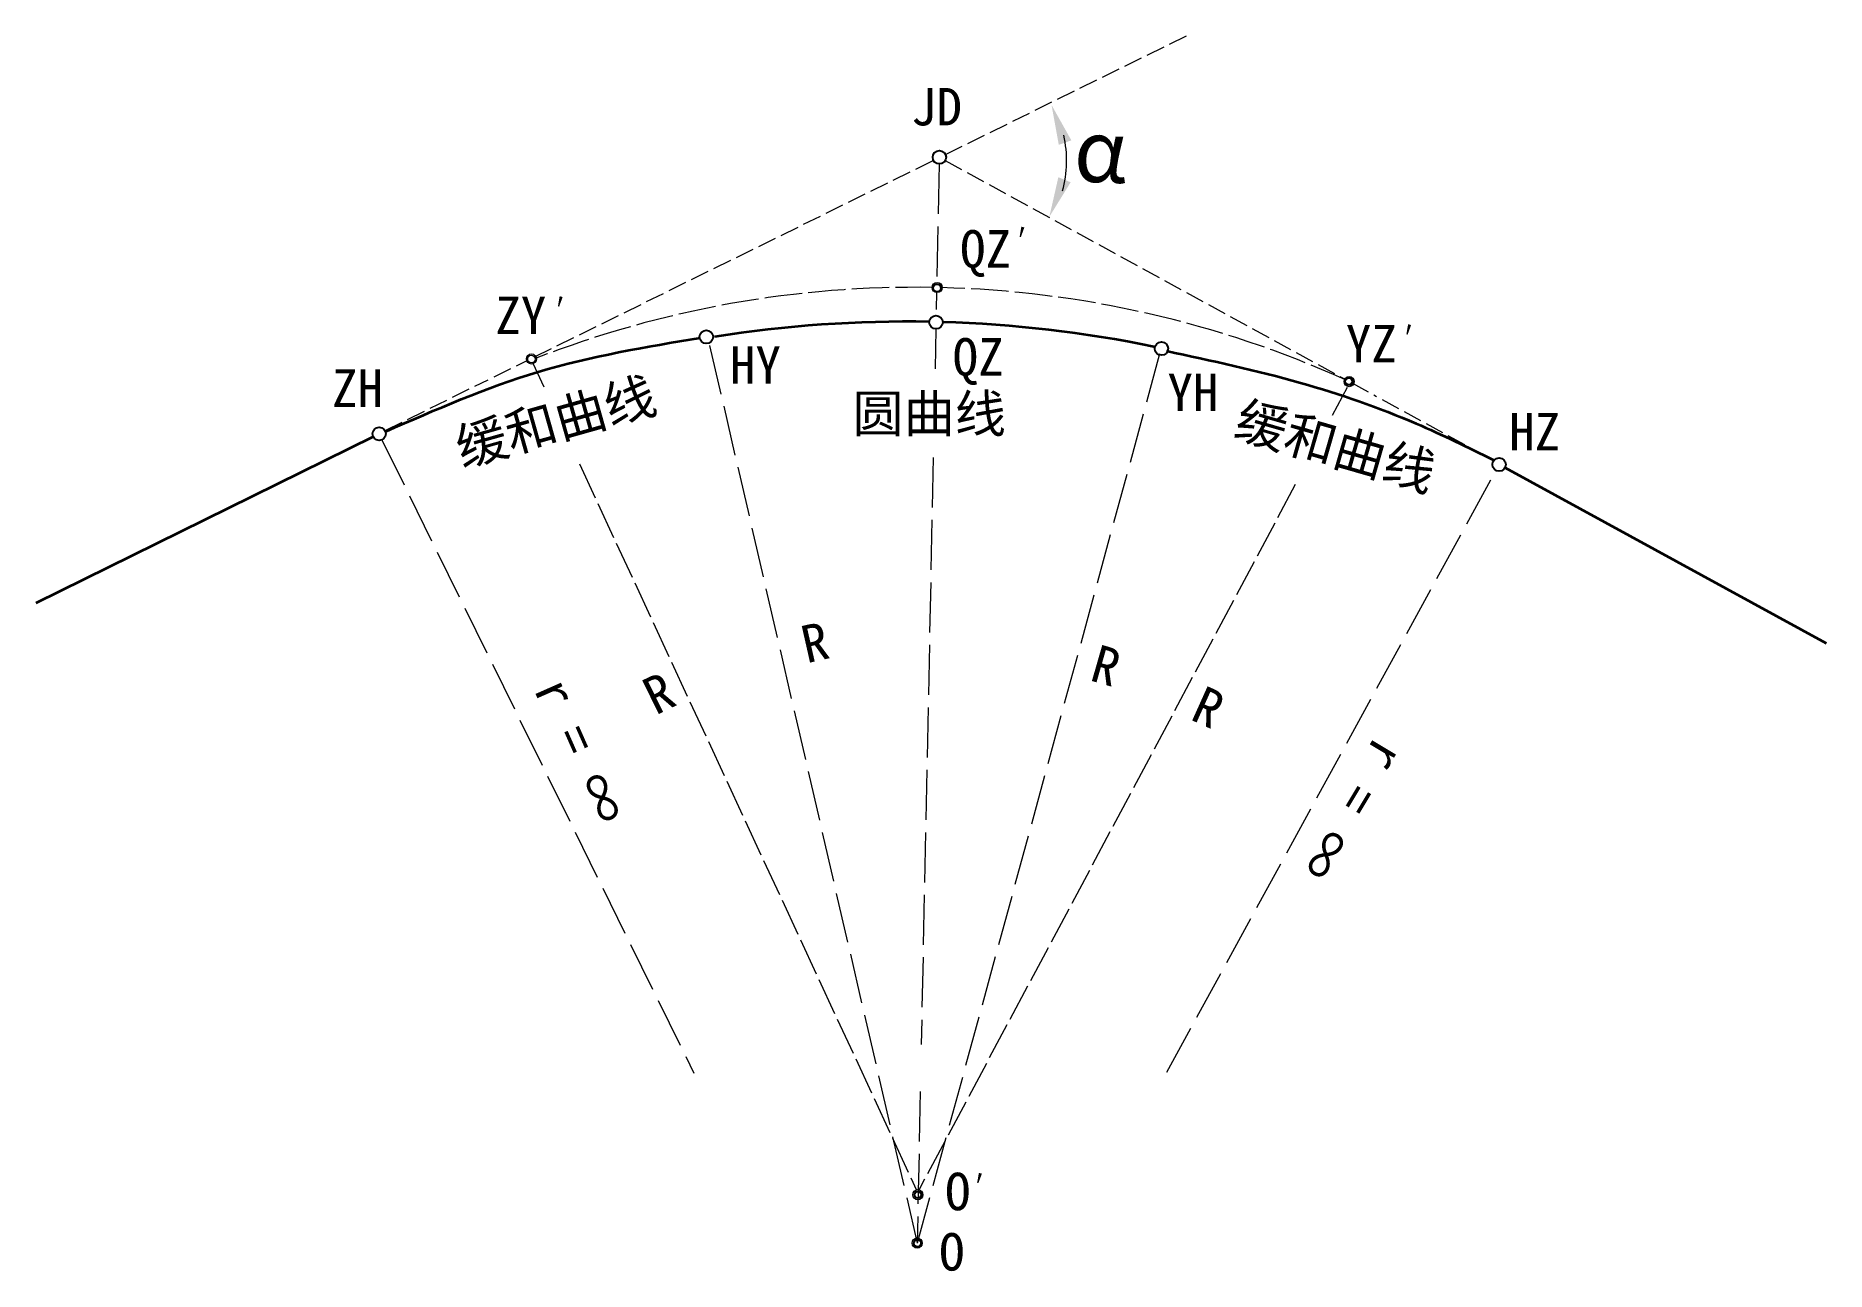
# Model space of a CAD drawing. Header units: millimetres. Extents: x 250 to 536, y -22 to 176.
import ezdxf

# ---------------------------------------------------------------- set-up
doc = ezdxf.new("R2010")
doc.units = ezdxf.units.MM
for name, pattern in [('Dash31A', [4, 3, -1]), ('Dash61A', [7, 6, -1]), ('Dash82A', [10, 8, -2])]:
    doc.linetypes.add(name, pattern=pattern)
for name, color, linetype in [('Ccueve', 7, 'Continuous'), ('Dash1', 7, 'Dash61A'), ('Dimention', 7, 'Continuous'), ('Ecueve', 7, 'Continuous'), ('Radius', 7, 'Dash82A'), ('Remark', 7, 'Continuous'), ('Tangent', 7, 'Dash31A')]:
    doc.layers.add(name, color=color, linetype=linetype)
doc.styles.get("Standard").update_dxf_attribs({"font": ''})
doc.styles.get('Standard').set_extended_font_data('SimSun')

msp = doc.modelspace()

# ---------------------------------------------------------------- linework, layer by layer
at = {"lineweight": 35}
msp.add_line((303.91, 111.84), (249.92, 85.25), dxfattribs=at)
at = {"layer": 'Ccueve', "lineweight": 35}
msp.add_line((485.01, 106.92), (536.41, 78.81), dxfattribs=at)
at = {"layer": 'Ccueve', "color": 1}
for points in [[(407.44, 143.84, 0.2, 0.5, 0), (407.86, 145.42, 0.5, 0.5, 0)], [(333.56, 132.71, 0.2, 0.5, 0), (333.98, 134.29, 0.5, 0.5, 0)], [(469.33, 128.23, 0.2, 0.5, 0), (469.75, 129.81, 0.5, 0.5, 0)], [(400.64, -7.57, 0.2, 0.5, 0), (401.07, -6, 0.5, 0.5, 0)]]:
    msp.add_lwpolyline(points, format="xyseb", dxfattribs=at)
at = {"layer": 'Ccueve', "color": 1, "lineweight": 13}
for centre, radius in [((394.16, 135.74), 0.811), ((394.17, 135.72), 0.603), ((329.22, 124.31), 0.811), ((329.23, 124.3), 0.603), ((460.07, 120.68), 0.811), ((460.09, 120.66), 0.603), ((391.06, -9.44), 0.811), ((391.07, -9.46), 0.603)]:
    msp.add_circle(centre, radius, dxfattribs=at)
at = {"layer": 'Ccueve', "color": 1}
for centre, radius in [((394.11, 135.63), 0.634), ((460.01, 120.73), 0.56), ((391.07, -9.47), 0.526)]:
    msp.add_circle(centre, radius, dxfattribs=at)
at = {"layer": 'Ccueve', "lineweight": 13}
for centre, radius in [((390.96, -17.17), 0.811), ((390.97, -17.19), 0.603)]:
    msp.add_circle(centre, radius, dxfattribs=at)
at = {"layer": 'Ccueve'}
msp.add_circle((390.99, -17.2), 0.566, dxfattribs=at)
at = {"layer": 'Ccueve', "lineweight": 35}
for start, end in [(88.9529, 99.0195), (78.3962, 88.3295)]:
    msp.add_arc((389.31, -66.06), 196.35, start, end, dxfattribs=at)
at = {"layer": 'Dash1', "color": 1, "lineweight": 13}
for p, q in [((329.45, 123.63), (331.19, 119.87)), ((459.73, 119.73), (457.36, 115.28)), ((336.91, 107.55), (390.86, -8.69)), ((451.45, 104.2), (391.22, -8.69))]:
    msp.add_line(p, q, dxfattribs=at)
for start, end in [(89.0122, 111.2462), (65.742, 88.5861)]:
    msp.add_arc((390.6, -31.93), 167.71, start, end, dxfattribs=at)
at = {"layer": 'Dimention', "lineweight": 13}
msp.add_arc((397.1, 156.02), 17.77, 344.2494, 13.3019, dxfattribs=at)
for points in [[(413.61, 158.58), (415.62, 159.3), (412.45, 164.96)], [(415.51, 152.59), (413.54, 153.4), (412.1, 147.07)]]:
    msp.add_solid(points, dxfattribs=at)
at = {"layer": 'Ecueve', "lineweight": 35}
for points in [[(305.92, 112.72), (330.31, 122.25), (356.26, 127.72)], [(430.86, 125.59), (452.28, 120.51), (470.79, 113.98), (483.14, 108.18)]]:
    msp.add_spline(points, degree=3, dxfattribs=at)
at = {"layer": 'Radius', "lineweight": 13}
for p, q in [((394.48, 155.52), (394.09, 136.26)), ((394.06, 134.99), (394.01, 132.22)), ((393.94, 129.12), (393.81, 122.71)), ((393.52, 108.54), (391.6, 14.6)), ((391.45, 7.09), (390.95, -17.17))]:
    msp.add_line(p, q, dxfattribs=at)
at = {"layer": 'Radius', "lineweight": 18}
for p, q in [((357.74, 126.48), (390.95, -17.17)), ((429.75, 125.11), (390.95, -17.17)), ((305.3, 111.36), (355.23, 10)), ((430.9, 10.19), (483.56, 106.48))]:
    msp.add_line(p, q, dxfattribs=at)
at = {"layer": 'Remark'}
for centre in [(394.5, 156.59), (393.96, 130.19), (357.21, 127.84), (430.03, 125.97), (304.86, 112.33), (484.07, 107.42)]:
    msp.add_circle(centre, 1.07, dxfattribs=at)
at = {"layer": 'Tangent', "lineweight": 18}
for p, q in [((395.47, 157.04), (434.02, 176.03)), ((329.72, 124.65), (393.56, 156.1)), ((395.43, 156.06), (459.52, 121.01))]:
    msp.add_line(p, q, dxfattribs=at)
at = {"layer": 'Tangent', "color": 6, "lineweight": 18}
for p, q in [((323.25, 121.46), (328.65, 124.13)), ((305.83, 112.88), (322.3, 120.99)), ((460.51, 120.47), (464.45, 118.31)), ((465.36, 117.81), (483.09, 108.12))]:
    msp.add_line(p, q, dxfattribs=at)
at = {"layer": 'Tangent', "lineweight": 13}
for p, q in [((297.85, 108.86), (303.91, 111.84)), ((485.01, 106.92), (494.9, 101.51))]:
    msp.add_line(p, q, dxfattribs=at)

# ---------------------------------------------------------------- texts
for s, rotation, p in [(' R', 12.763, (369.27, 74.69)), ('r = ∞', 293.8004, (329.52, 71.53)), ('r = ∞', 239.0591, (464.22, 64.06))]:
    msp.add_text(s, height=6, rotation=rotation).set_placement(p)
at = {"layer": 'Ccueve'}
for s, p in [('JD', (389.96, 161.69)), ('HY', (360.99, 120.35)), ('QZ', (396.62, 121.65)), ('ZH', (297.31, 116.64)), ('YH', (431, 115.97)), ('圆曲线', (380.6, 112.56)), ('HZ', (485.67, 109.68)), ('O', (394.46, -21.58))]:
    msp.add_text(s, height=6, dxfattribs=at).set_placement(p)
at = {"layer": 'Ccueve', "color": 1}
for s, p in [('QZ', (397.81, 138.93)), ('ZY', (323.44, 128.3)), ('YZ', (459.54, 123.77)), ('O', (395.41, -11.92))]:
    msp.add_text(s, height=6, dxfattribs=at).set_placement(p)
at = {"layer": 'Ccueve'}
for rotation, p in [(15.772, (318.16, 106.97)), (343.9376, (441.36, 111.99))]:
    msp.add_text('缓和曲线', height=6, rotation=rotation, dxfattribs=at).set_placement(p)
at = {"layer": 'Dimention'}
msp.add_text('α', height=10, rotation=358.2698, dxfattribs=at).set_placement((415.92, 152.73))
at = {"layer": 'Remark', "lineweight": 13}
msp.add_text('R', height=6, rotation=343.9305, dxfattribs=at).set_placement((418.36, 72.93))
at = {"layer": 'Remark', "color": 1, "lineweight": 13}
for rotation, p in [(26.1064, (349.09, 67.23)), (335.8064, (434.44, 66.69))]:
    msp.add_text('R', height=6, rotation=rotation, dxfattribs=at).set_placement(p)

doc.saveas('drawing.dxf')
